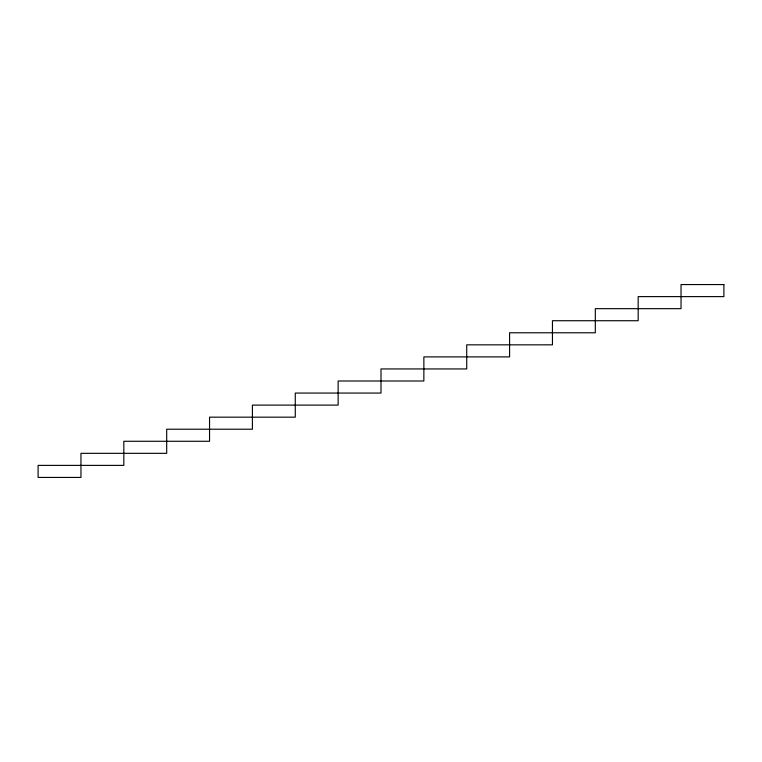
<?xml version="1.0" encoding="UTF-8"?>
<svg xmlns="http://www.w3.org/2000/svg" width="762" height="762" viewBox="0 0 762 762"><rect width="100%" height="100%" fill="white"/><g stroke="black" fill="none" stroke-linecap="round" stroke-linejoin="round"><path stroke-width="1.14" d="M723.9 284.559L681.038 284.559L681.038 308.667L595.312 308.667L595.312 332.784L509.588 332.784L509.588 356.892L423.863 356.892L423.863 381L338.137 381L338.137 405.108L252.412 405.108L252.412 429.216L166.688 429.216L166.688 453.333L80.963 453.333L80.963 477.441L38.1 477.441L38.1 465.382L123.825 465.382L123.825 441.274L209.55 441.274L209.55 417.166L295.275 417.166L295.275 393.059L381 393.059L381 368.941L466.725 368.941L466.725 344.834L552.45 344.834L552.45 320.726L638.175 320.726L638.175 296.618L723.9 296.618L723.9 284.559"/></g></svg>
